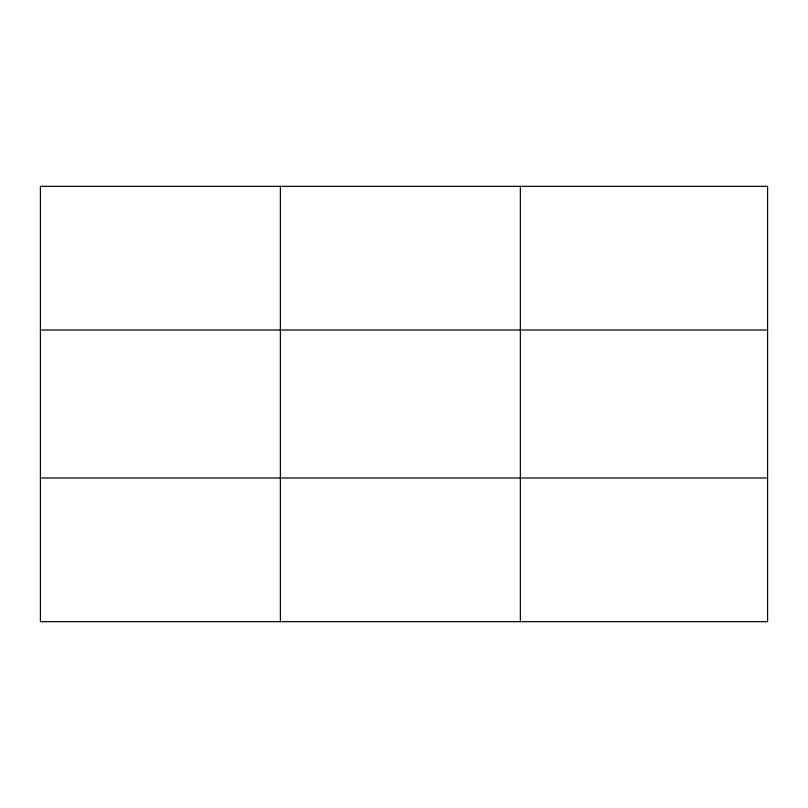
<?xml version="1.0" encoding="UTF-8"?>
<svg xmlns="http://www.w3.org/2000/svg" width="808" height="808" viewBox="0 0 808 808"><rect width="100%" height="100%" fill="white"/><g stroke="black" fill="none" stroke-linecap="round" stroke-linejoin="round"><path stroke-width="1.21" d="M280.376 621.665L280.376 186.335M520.352 621.665L520.352 186.335M767.6 329.997L767.6 186.335L40.4 186.335L40.4 621.665L767.6 621.665L767.6 329.997L40.4 329.997M40.4 478.003L767.6 478.003"/></g></svg>
